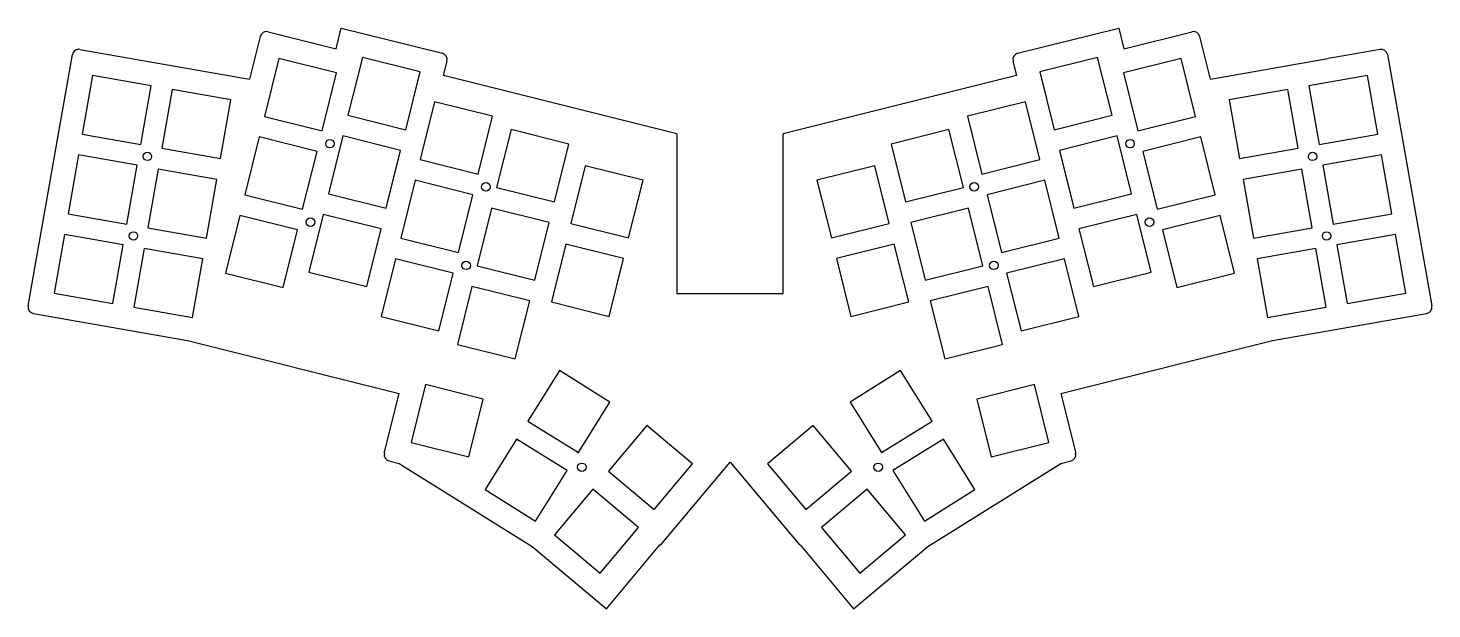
# Model space of a CAD drawing. Header units: millimetres. Extents: x -14 to 316, y -80 to 57.
import ezdxf

# ---------------------------------------------------------------- set-up
doc = ezdxf.new("R2010")
doc.units = ezdxf.units.MM

msp = doc.modelspace()

# ---------------------------------------------------------------- linework, layer by layer
for p, q in [((58.18, 51.79), (59.39, 56.64)), ((59.39, 56.64), (83.17, 50.72)), ((218.43, 50.72), (242.21, 56.64)), ((242.21, 56.64), (243.42, 51.79)), ((40.36, 54.69), (37.84, 44.61)), ((42.17, 55.79), (58.18, 51.79)), ((243.42, 51.79), (259.43, 55.79)), ((263.76, 44.61), (261.24, 54.69)), ((-14.22, -8.66), (-3.8, 50.43)), ((-2.06, 51.64), (37.84, 44.61)), ((64.37, 49.74), (60.98, 36.15)), ((77.95, 46.35), (64.37, 49.74)), ((237.23, 49.74), (223.65, 46.35)), ((240.62, 36.15), (237.23, 49.74)), ((292.83, 49.73), (291.35, 49.47)), ((303.66, 51.64), (292.83, 49.73)), ((305.4, 50.43), (315.82, -8.66)), ((44.72, 49.48), (41.34, 35.9)), ((58.31, 46.09), (44.72, 49.48)), ((74.57, 32.76), (77.95, 46.35)), ((83.41, 45.5), (84.26, 48.9)), ((217.34, 48.9), (218.19, 45.5)), ((223.65, 46.35), (227.03, 32.76)), ((256.87, 49.48), (243.29, 46.09)), ((260.26, 35.9), (256.87, 49.48)), ((263.76, 44.61), (291.35, 49.47)), ((0.92, 45.53), (-1.51, 31.74)), ((14.71, 43.1), (0.92, 45.53)), ((12.28, 29.31), (14.71, 43.1)), ((54.92, 32.51), (58.31, 46.09)), ((138.3, 31.82), (83.41, 45.5)), ((218.19, 45.5), (163.3, 31.82)), ((243.29, 46.09), (246.68, 32.51)), ((300.68, 45.53), (286.89, 43.1)), ((286.89, 43.1), (289.32, 29.31)), ((303.11, 31.74), (300.68, 45.53)), ((19.63, 42.23), (17.2, 28.45)), ((33.42, 39.8), (19.63, 42.23)), ((30.99, 26.01), (33.42, 39.8)), ((281.97, 42.23), (268.18, 39.8)), ((268.18, 39.8), (270.61, 26.01)), ((284.4, 28.45), (281.97, 42.23)), ((81.35, 39.32), (77.97, 25.73)), ((94.94, 35.93), (81.35, 39.32)), ((220.25, 39.32), (206.66, 35.93)), ((223.63, 25.73), (220.25, 39.32)), ((41.34, 35.9), (54.92, 32.51)), ((60.98, 36.15), (74.57, 32.76)), ((91.55, 22.35), (94.94, 35.93)), ((206.66, 35.93), (210.05, 22.35)), ((227.03, 32.76), (240.62, 36.15)), ((246.68, 32.51), (260.26, 35.9)), ((-1.51, 31.74), (12.28, 29.31)), ((40.13, 31.05), (36.74, 17.46)), ((53.71, 27.66), (40.13, 31.05)), ((59.77, 31.3), (56.39, 17.72)), ((73.36, 27.91), (59.77, 31.3)), ((99.31, 32.78), (95.92, 19.2)), ((112.89, 29.39), (99.31, 32.78)), ((138.3, 31.82), (138.3, -5.71)), ((163.3, -5.71), (163.3, 31.82)), ((202.29, 32.78), (188.71, 29.39)), ((205.68, 19.2), (202.29, 32.78)), ((241.83, 31.3), (228.24, 27.91)), ((245.21, 17.72), (241.83, 31.3)), ((261.47, 31.05), (247.89, 27.66)), ((264.86, 17.46), (261.47, 31.05)), ((289.32, 29.31), (303.11, 31.74)), ((-2.38, 26.82), (-4.81, 13.03)), ((11.41, 24.39), (-2.38, 26.82)), ((17.2, 28.45), (30.99, 26.01)), ((50.32, 14.07), (53.71, 27.66)), ((69.97, 14.33), (73.36, 27.91)), ((109.5, 15.81), (112.89, 29.39)), ((188.71, 29.39), (192.1, 15.81)), ((228.24, 27.91), (231.63, 14.33)), ((247.89, 27.66), (251.27, 14.07)), ((270.61, 26.01), (284.4, 28.45)), ((303.98, 26.82), (290.19, 24.39)), ((306.41, 13.03), (303.98, 26.82)), ((8.98, 10.6), (11.41, 24.39)), ((16.33, 23.52), (13.9, 9.73)), ((30.12, 21.09), (16.33, 23.52)), ((77.97, 25.73), (91.55, 22.35)), ((116.77, 24.3), (113.39, 10.72)), ((130.36, 20.92), (116.77, 24.3)), ((184.83, 24.3), (171.24, 20.92)), ((188.21, 10.72), (184.83, 24.3)), ((210.05, 22.35), (223.63, 25.73)), ((285.27, 23.52), (271.48, 21.09)), ((287.7, 9.73), (285.27, 23.52)), ((290.19, 24.39), (292.62, 10.6)), ((27.69, 7.3), (30.12, 21.09)), ((76.76, 20.88), (73.37, 7.3)), ((90.34, 17.49), (76.76, 20.88)), ((126.97, 7.33), (130.36, 20.92)), ((171.24, 20.92), (174.63, 7.33)), ((224.84, 20.88), (211.26, 17.49)), ((228.23, 7.3), (224.84, 20.88)), ((271.48, 21.09), (273.91, 7.3)), ((36.74, 17.46), (50.32, 14.07)), ((56.39, 17.72), (69.97, 14.33)), ((86.95, 3.91), (90.34, 17.49)), ((95.92, 19.2), (109.5, 15.81)), ((192.1, 15.81), (205.68, 19.2)), ((211.26, 17.49), (214.64, 3.91)), ((231.63, 14.33), (245.21, 17.72)), ((251.27, 14.07), (264.86, 17.46)), ((94.71, 14.34), (91.32, 0.76)), ((108.29, 10.96), (94.71, 14.34)), ((206.89, 14.34), (193.31, 10.96)), ((210.28, 0.76), (206.89, 14.34)), ((-4.81, 13.03), (8.98, 10.6)), ((35.53, 12.61), (32.14, -0.97)), ((49.12, 9.22), (35.53, 12.61)), ((55.18, 12.86), (51.79, -0.72)), ((68.76, 9.48), (55.18, 12.86)), ((104.91, -2.63), (108.29, 10.96)), ((113.39, 10.72), (126.97, 7.33)), ((174.63, 7.33), (188.21, 10.72)), ((193.31, 10.96), (196.69, -2.63)), ((246.42, 12.86), (232.84, 9.48)), ((249.81, -0.72), (246.42, 12.86)), ((266.07, 12.61), (252.48, 9.22)), ((269.45, -0.97), (266.07, 12.61)), ((292.62, 10.6), (306.41, 13.03)), ((-5.68, 8.11), (-8.11, -5.68)), ((8.11, 5.68), (-5.68, 8.11)), ((13.9, 9.73), (27.69, 7.3)), ((45.73, -4.36), (49.12, 9.22)), ((65.37, -4.11), (68.76, 9.48)), ((73.37, 7.3), (86.95, 3.91)), ((214.64, 3.91), (228.23, 7.3)), ((232.84, 9.48), (236.23, -4.11)), ((252.48, 9.22), (255.87, -4.36)), ((273.91, 7.3), (287.7, 9.73)), ((307.28, 8.11), (293.49, 5.68)), ((309.71, -5.68), (307.28, 8.11)), ((5.68, -8.11), (8.11, 5.68)), ((13.03, 4.81), (10.6, -8.98)), ((26.82, 2.38), (13.03, 4.81)), ((112.18, 5.87), (108.79, -7.72)), ((125.76, 2.48), (112.18, 5.87)), ((189.42, 5.87), (175.84, 2.48)), ((192.81, -7.72), (189.42, 5.87)), ((288.57, 4.81), (274.78, 2.38)), ((291, -8.98), (288.57, 4.81)), ((293.49, 5.68), (295.92, -8.11)), ((24.39, -11.41), (26.82, 2.38)), ((72.16, 2.45), (68.77, -11.14)), ((85.74, -0.94), (72.16, 2.45)), ((91.32, 0.76), (104.91, -2.63)), ((122.37, -11.1), (125.76, 2.48)), ((175.84, 2.48), (179.22, -11.1)), ((196.69, -2.63), (210.28, 0.76)), ((229.44, 2.45), (215.85, -0.94)), ((232.83, -11.14), (229.44, 2.45)), ((274.78, 2.38), (277.21, -11.41)), ((32.14, -0.97), (45.73, -4.36)), ((51.79, -0.72), (65.37, -4.11)), ((82.36, -14.52), (85.74, -0.94)), ((215.85, -0.94), (219.24, -14.52)), ((236.23, -4.11), (249.81, -0.72)), ((255.87, -4.36), (269.45, -0.97)), ((-8.11, -5.68), (5.68, -8.11)), ((90.11, -4.09), (86.73, -17.68)), ((103.7, -7.48), (90.11, -4.09)), ((138.3, -5.71), (163.3, -5.71)), ((211.49, -4.09), (197.9, -7.48)), ((214.87, -17.68), (211.49, -4.09)), ((295.92, -8.11), (309.71, -5.68)), ((10.6, -8.98), (24.39, -11.41)), ((100.31, -21.06), (103.7, -7.48)), ((108.79, -7.72), (122.37, -11.1)), ((179.22, -11.1), (192.81, -7.72)), ((197.9, -7.48), (201.29, -21.06)), ((277.21, -11.41), (291, -8.98)), ((-13, -10.4), (23.25, -16.79)), ((68.77, -11.14), (82.36, -14.52)), ((219.24, -14.52), (232.83, -11.14)), ((278.35, -16.79), (314.6, -10.4)), ((23.25, -16.79), (73.03, -29.2)), ((86.73, -17.68), (100.31, -21.06)), ((201.29, -21.06), (214.87, -17.68)), ((228.57, -29.2), (278.35, -16.79)), ((110.7, -23.84), (103.28, -35.71)), ((122.57, -31.26), (110.7, -23.84)), ((190.9, -23.84), (179.02, -31.26)), ((198.32, -35.71), (190.9, -23.84)), ((69.52, -43.27), (73.03, -29.2)), ((79.21, -27.14), (75.83, -40.72)), ((92.8, -30.53), (79.21, -27.14)), ((222.39, -27.14), (208.8, -30.53)), ((225.77, -40.72), (222.39, -27.14)), ((228.57, -29.2), (232.08, -43.27)), ((89.41, -44.11), (92.8, -30.53)), ((115.16, -43.13), (122.57, -31.26)), ((179.02, -31.26), (186.44, -43.13)), ((208.8, -30.53), (212.19, -44.11)), ((103.28, -35.71), (115.16, -43.13)), ((186.44, -43.13), (198.32, -35.71)), ((131.25, -36.79), (122.25, -47.52)), ((141.98, -45.79), (131.25, -36.79)), ((170.35, -36.79), (159.62, -45.79)), ((179.34, -47.52), (170.35, -36.79)), ((75.83, -40.72), (89.41, -44.11)), ((100.63, -39.95), (93.21, -51.82)), ((112.51, -47.37), (100.63, -39.95)), ((200.97, -39.95), (189.09, -47.37)), ((208.38, -51.82), (200.97, -39.95)), ((212.19, -44.11), (225.77, -40.72)), ((70.61, -45.09), (73.02, -45.69)), ((73.02, -45.69), (104.3, -65.23)), ((132.98, -56.51), (141.98, -45.79)), ((134.42, -64.91), (150.8, -45.39)), ((150.8, -45.39), (167.18, -64.91)), ((159.62, -45.79), (168.62, -56.51)), ((197.3, -65.23), (228.57, -45.69)), ((228.57, -45.69), (230.98, -45.09)), ((105.09, -59.24), (112.51, -47.37)), ((122.25, -47.52), (132.98, -56.51)), ((168.62, -56.51), (179.34, -47.52)), ((189.09, -47.37), (196.51, -59.24)), ((93.21, -51.82), (105.09, -59.24)), ((118.56, -51.75), (109.56, -62.47)), ((129.28, -60.75), (118.56, -51.75)), ((183.04, -51.75), (172.31, -60.75)), ((192.04, -62.47), (183.04, -51.75)), ((196.51, -59.24), (208.38, -51.82)), ((109.56, -62.47), (120.28, -71.47)), ((120.28, -71.47), (129.28, -60.75)), ((172.31, -60.75), (181.31, -71.47)), ((181.31, -71.47), (192.04, -62.47)), ((104.3, -65.23), (121.73, -79.86)), ((121.73, -79.86), (134.34, -64.83)), ((134.42, -64.91), (134.34, -64.83)), ((167.26, -64.83), (167.18, -64.91)), ((167.26, -64.83), (179.87, -79.86)), ((179.87, -79.86), (197.3, -65.23))]:
    msp.add_line(p, q)
for centre in [(56.74, 29.48), (244.86, 29.48), (13.81, 26.5), (287.79, 26.5), (93.37, 19.32), (208.23, 19.32), (52.15, 11.04), (249.45, 11.04), (10.51, 7.79), (291.09, 7.79), (88.77, 0.88), (212.82, 0.88), (115.95, -46.57), (185.65, -46.57)]:
    msp.add_circle(centre, 1)
for centre, start, end in [((41.81, 54.33), 76, 166), ((259.79, 54.33), 14, 104), ((-2.32, 50.17), 80, 170), ((82.8, 49.26), 346, 76), ((218.8, 49.26), 104, 194), ((303.92, 50.17), 10, 100), ((-12.74, -8.92), 170, 260), ((314.34, -8.92), 280, 10), ((70.98, -43.64), 166, 256), ((230.62, -43.64), 284, 14)]:
    msp.add_arc(centre, 1.5, start, end)

doc.saveas('drawing.dxf')
